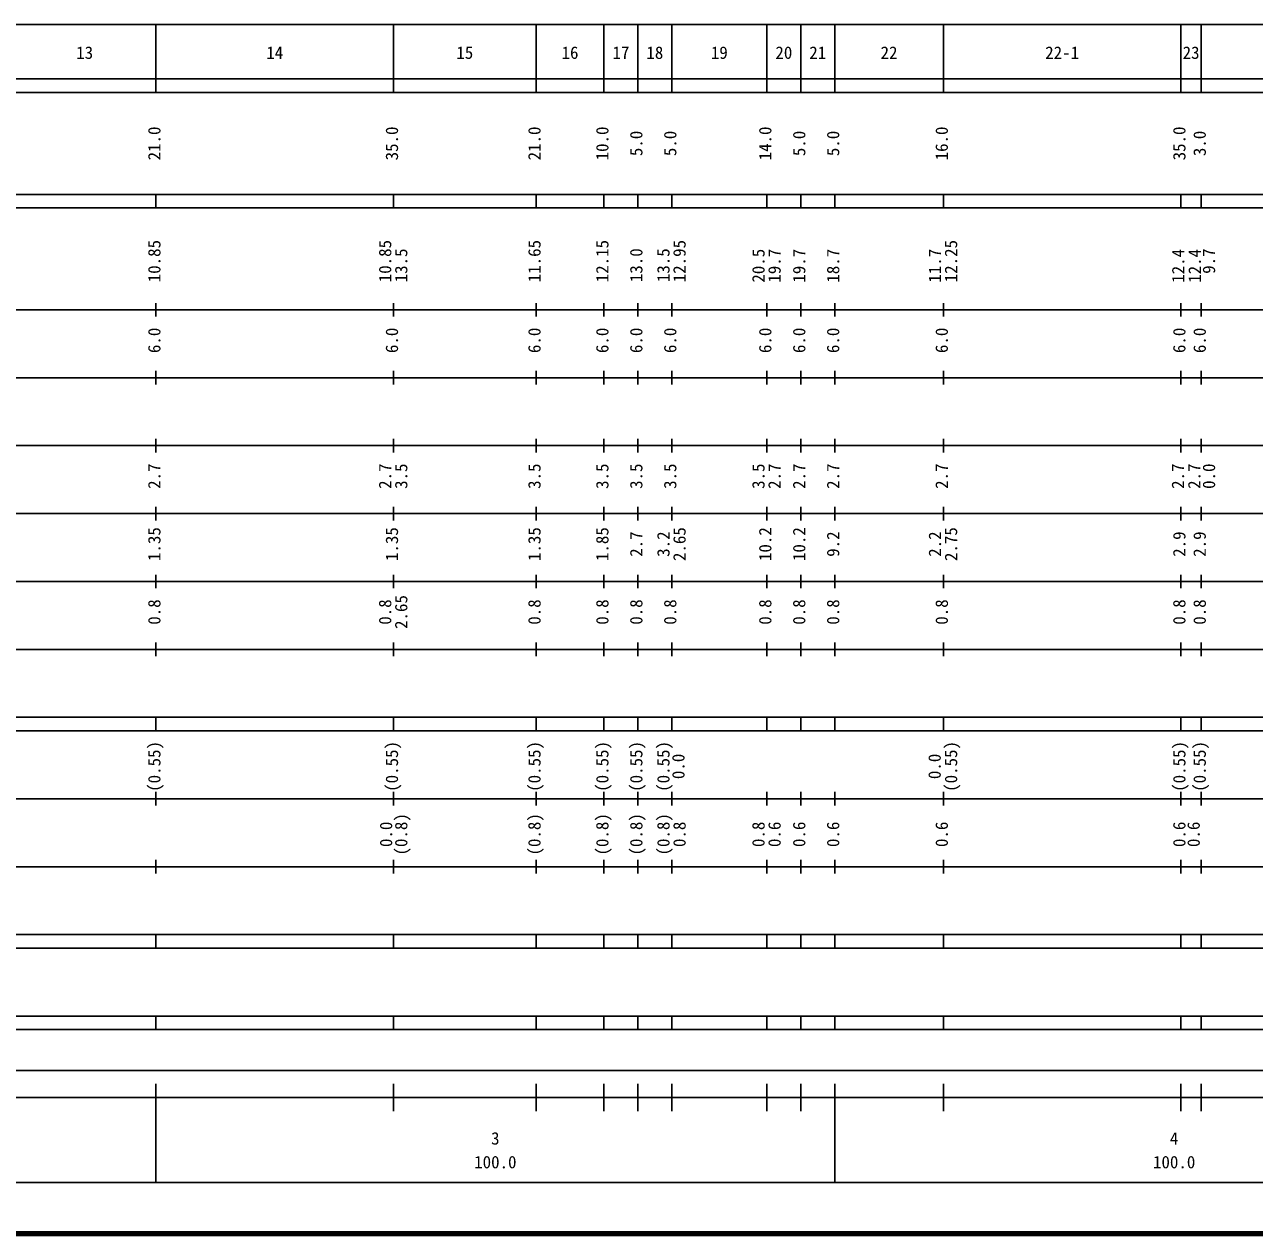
# Model space of a CAD drawing. Units: millimetres on the paper, enlarged 1000 times. Extents: x 40000 to 680000, y 20000 to 380000.
# Drawn here: x 248650 to 429824, y 20000 to 198000 of the extents above; entities that cross this region are included whole.
import ezdxf
from ezdxf.enums import TextEntityAlignment as Align

# ---------------------------------------------------------------- set-up
doc = ezdxf.new("R2010")
doc.units = ezdxf.units.MM
doc.header["$LTSCALE"] = 1000
doc.layers.add('M-TTL', color=2, linetype='Continuous', lineweight=140)
doc.layers.add('M-TTL-BAND', color=7, linetype='Continuous', lineweight=25)
doc.styles.add('ＭＳ ゴシック', font='')
doc.styles.get('ＭＳ ゴシック').set_extended_font_data('MS Gothic')

msp = doc.modelspace()

# ---------------------------------------------------------------- linework, layer by layer
at = {"layer": 'M-TTL'}
msp.add_line((40000, 20000), (680000, 20000), dxfattribs=at)
at = {"layer": 'M-TTL-BAND'}
for p, q in [((68000, 198000), (579000, 198000)), ((268000, 188000), (268000, 198000)), ((303000, 188000), (303000, 198000)), ((324000, 188000), (324000, 198000)), ((334000, 188000), (334000, 198000)), ((339000, 188000), (339000, 198000)), ((344000, 188000), (344000, 198000)), ((358000, 188000), (358000, 198000)), ((363000, 188000), (363000, 198000)), ((368000, 188000), (368000, 198000)), ((384000, 188000), (384000, 198000)), ((419000, 188000), (419000, 198000)), ((422000, 188000), (422000, 198000)), ((40000, 190000), (579000, 190000)), ((40000, 188000), (579000, 188000)), ((40000, 173000), (579000, 173000)), ((268000, 171000), (268000, 173000)), ((303000, 171000), (303000, 173000)), ((324000, 171000), (324000, 173000)), ((334000, 171000), (334000, 173000)), ((339000, 171000), (339000, 173000)), ((344000, 171000), (344000, 173000)), ((358000, 171000), (358000, 173000)), ((363000, 171000), (363000, 173000)), ((368000, 171000), (368000, 173000)), ((384000, 171000), (384000, 173000)), ((419000, 171000), (419000, 173000)), ((422000, 171000), (422000, 173000)), ((40000, 171000), (579000, 171000)), ((40000, 156000), (579000, 156000)), ((268000, 155000), (268000, 157000)), ((303000, 155000), (303000, 157000)), ((324000, 155000), (324000, 157000)), ((334000, 155000), (334000, 157000)), ((339000, 155000), (339000, 157000)), ((344000, 155000), (344000, 157000)), ((358000, 155000), (358000, 157000)), ((363000, 155000), (363000, 157000)), ((368000, 155000), (368000, 157000)), ((384000, 155000), (384000, 157000)), ((419000, 155000), (419000, 157000)), ((422000, 155000), (422000, 157000)), ((268000, 145000), (268000, 147000)), ((303000, 145000), (303000, 147000)), ((324000, 145000), (324000, 147000)), ((334000, 145000), (334000, 147000)), ((339000, 145000), (339000, 147000)), ((344000, 145000), (344000, 147000)), ((358000, 145000), (358000, 147000)), ((363000, 145000), (363000, 147000)), ((368000, 145000), (368000, 147000)), ((384000, 145000), (384000, 147000)), ((419000, 145000), (419000, 147000)), ((422000, 145000), (422000, 147000)), ((46000, 146000), (579000, 146000)), ((52000, 136000), (579000, 136000)), ((268000, 135000), (268000, 137000)), ((303000, 135000), (303000, 137000)), ((324000, 135000), (324000, 137000)), ((334000, 135000), (334000, 137000)), ((339000, 135000), (339000, 137000)), ((344000, 135000), (344000, 137000)), ((358000, 135000), (358000, 137000)), ((363000, 135000), (363000, 137000)), ((368000, 135000), (368000, 137000)), ((384000, 135000), (384000, 137000)), ((419000, 135000), (419000, 137000)), ((422000, 135000), (422000, 137000)), ((268000, 125000), (268000, 127000)), ((303000, 125000), (303000, 127000)), ((324000, 125000), (324000, 127000)), ((334000, 125000), (334000, 127000)), ((339000, 125000), (339000, 127000)), ((344000, 125000), (344000, 127000)), ((358000, 125000), (358000, 127000)), ((363000, 125000), (363000, 127000)), ((368000, 125000), (368000, 127000)), ((384000, 125000), (384000, 127000)), ((419000, 125000), (419000, 127000)), ((422000, 125000), (422000, 127000)), ((46000, 126000), (579000, 126000)), ((52000, 116000), (579000, 116000)), ((268000, 115000), (268000, 117000)), ((303000, 115000), (303000, 117000)), ((324000, 115000), (324000, 117000)), ((334000, 115000), (334000, 117000)), ((339000, 115000), (339000, 117000)), ((344000, 115000), (344000, 117000)), ((358000, 115000), (358000, 117000)), ((363000, 115000), (363000, 117000)), ((368000, 115000), (368000, 117000)), ((384000, 115000), (384000, 117000)), ((419000, 115000), (419000, 117000)), ((422000, 115000), (422000, 117000)), ((268000, 105000), (268000, 107000)), ((303000, 105000), (303000, 107000)), ((324000, 105000), (324000, 107000)), ((334000, 105000), (334000, 107000)), ((339000, 105000), (339000, 107000)), ((344000, 105000), (344000, 107000)), ((358000, 105000), (358000, 107000)), ((363000, 105000), (363000, 107000)), ((368000, 105000), (368000, 107000)), ((384000, 105000), (384000, 107000)), ((419000, 105000), (419000, 107000)), ((422000, 105000), (422000, 107000)), ((46000, 106000), (579000, 106000)), ((40000, 96000), (579000, 96000)), ((268000, 94000), (268000, 96000)), ((303000, 94000), (303000, 96000)), ((324000, 94000), (324000, 96000)), ((334000, 94000), (334000, 96000)), ((339000, 94000), (339000, 96000)), ((344000, 94000), (344000, 96000)), ((358000, 94000), (358000, 96000)), ((363000, 94000), (363000, 96000)), ((368000, 94000), (368000, 96000)), ((384000, 94000), (384000, 96000)), ((419000, 94000), (419000, 96000)), ((422000, 94000), (422000, 96000)), ((40000, 94000), (579000, 94000)), ((49000, 84000), (579000, 84000)), ((268000, 83000), (268000, 85000)), ((303000, 83000), (303000, 85000)), ((324000, 83000), (324000, 85000)), ((334000, 83000), (334000, 85000)), ((339000, 83000), (339000, 85000)), ((344000, 83000), (344000, 85000)), ((358000, 83000), (358000, 85000)), ((363000, 83000), (363000, 85000)), ((368000, 83000), (368000, 85000)), ((384000, 83000), (384000, 85000)), ((419000, 83000), (419000, 85000)), ((422000, 83000), (422000, 85000)), ((268000, 73000), (268000, 75000)), ((303000, 73000), (303000, 75000)), ((324000, 73000), (324000, 75000)), ((334000, 73000), (334000, 75000)), ((339000, 73000), (339000, 75000)), ((344000, 73000), (344000, 75000)), ((358000, 73000), (358000, 75000)), ((363000, 73000), (363000, 75000)), ((368000, 73000), (368000, 75000)), ((384000, 73000), (384000, 75000)), ((419000, 73000), (419000, 75000)), ((422000, 73000), (422000, 75000)), ((40000, 74000), (579000, 74000)), ((40000, 64000), (579000, 64000)), ((268000, 62000), (268000, 64000)), ((303000, 62000), (303000, 64000)), ((324000, 62000), (324000, 64000)), ((334000, 62000), (334000, 64000)), ((339000, 62000), (339000, 64000)), ((344000, 62000), (344000, 64000)), ((358000, 62000), (358000, 64000)), ((363000, 62000), (363000, 64000)), ((368000, 62000), (368000, 64000)), ((384000, 62000), (384000, 64000)), ((419000, 62000), (419000, 64000)), ((422000, 62000), (422000, 64000)), ((40000, 62000), (579000, 62000)), ((40000, 52000), (579000, 52000)), ((268000, 50000), (268000, 52000)), ((303000, 50000), (303000, 52000)), ((324000, 50000), (324000, 52000)), ((334000, 50000), (334000, 52000)), ((339000, 50000), (339000, 52000)), ((344000, 50000), (344000, 52000)), ((358000, 50000), (358000, 52000)), ((363000, 50000), (363000, 52000)), ((368000, 50000), (368000, 52000)), ((384000, 50000), (384000, 52000)), ((419000, 50000), (419000, 52000)), ((422000, 50000), (422000, 52000)), ((40000, 50000), (579000, 50000)), ((71000, 44000), (511000, 44000)), ((268000, 27500), (268000, 42000)), ((303000, 38000), (303000, 42000)), ((324000, 38000), (324000, 42000)), ((334000, 38000), (334000, 42000)), ((339000, 38000), (339000, 42000)), ((344000, 38000), (344000, 42000)), ((358000, 38000), (358000, 42000)), ((363000, 38000), (363000, 42000)), ((368000, 27500), (368000, 42000)), ((384000, 38000), (384000, 42000)), ((419000, 38000), (419000, 42000)), ((422000, 38000), (422000, 42000)), ((40000, 40000), (579000, 40000)), ((68000, 27500), (579000, 27500))]:
    msp.add_line(p, q, dxfattribs=at)

# ---------------------------------------------------------------- texts
at = {"layer": 'M-TTL-BAND', "style": 'ＭＳ ゴシック'}
for s, p in [('13', (257500, 192405)), ('14', (285500, 192405)), ('15', (313500, 192405)), ('16', (329000, 192405)), ('17', (336500, 192405)), ('18', (341500, 192405)), ('19', (351000, 192405)), ('20', (360500, 192405)), ('21', (365500, 192405)), ('22', (376000, 192405)), ('22-1', (401500, 192405)), ('23', (420500, 192405)), ('3', (318000, 32523)), ('4', (418000, 32523)), ('100.0', (318000, 29033)), ('100.0', (418000, 29033))]:
    msp.add_text(s, height=1833, dxfattribs=at).set_placement(p, align=Align.BOTTOM_CENTER)
for s, p in [('21.0', (269216, 180500)), ('35.0', (304216, 180500)), ('21.0', (325216, 180500)), ('10.0', (335216, 180500)), ('5.0', (340216, 180500)), ('5.0', (345216, 180500)), ('14.0', (359216, 180500)), ('5.0', (364216, 180500)), ('5.0', (369216, 180500)), ('16.0', (385216, 180500)), ('35.0', (420216, 180500)), ('3.0', (423216, 180500)), ('10.85', (269216, 163174)), ('10.85', (303216, 163174)), ('13.5', (305586, 162540)), ('11.65', (325216, 163174)), ('12.15', (335216, 163174)), ('13.0', (340216, 162570)), ('13.5', (344216, 162570)), ('12.95', (346586, 163174)), ('12.25', (386586, 163174)), ('12.4', (420057, 162472)), ('12.4', (422493, 162472)), ('9.7', (424586, 163174)), ('20.5', (358216, 162494)), ('19.7', (360586, 162494)), ('19.7', (364216, 162494)), ('18.7', (369216, 162494)), ('11.7', (384216, 162494)), ('6.0', (269216, 151500)), ('6.0', (304216, 151500)), ('6.0', (325216, 151500)), ('6.0', (335216, 151500)), ('6.0', (340216, 151500)), ('6.0', (345216, 151500)), ('6.0', (359216, 151500)), ('6.0', (364216, 151500)), ('6.0', (369216, 151500)), ('6.0', (385216, 151500)), ('6.0', (420216, 151500)), ('6.0', (423216, 151500)), ('2.7', (269216, 131500)), ('2.7', (303216, 131500)), ('3.5', (305586, 131500)), ('3.5', (325216, 131500)), ('3.5', (335216, 131500)), ('3.5', (340216, 131500)), ('3.5', (345216, 131500)), ('3.5', (358216, 131500)), ('2.7', (360586, 131500)), ('2.7', (364216, 131500)), ('2.7', (369216, 131500)), ('2.7', (385216, 131500)), ('2.7', (420018, 131500)), ('2.7', (422426, 131500)), ('0.0', (424586, 131500)), ('1.35', (269216, 121500)), ('1.35', (304216, 121500)), ('1.35', (325216, 121500)), ('1.85', (335216, 121500)), ('2.7', (340216, 121500)), ('3.2', (344216, 121500)), ('2.65', (346586, 121500)), ('10.2', (359216, 121500)), ('10.2', (364216, 121500)), ('9.2', (369216, 121500)), ('2.2', (384216, 121500)), ('2.75', (386586, 121500)), ('2.9', (420216, 121500)), ('2.9', (423216, 121500)), ('0.8', (269216, 111500)), ('0.8', (303216, 111500)), ('2.65', (305586, 111500)), ('0.8', (325216, 111500)), ('0.8', (335216, 111500)), ('0.8', (340216, 111500)), ('0.8', (345216, 111500)), ('0.8', (359216, 111500)), ('0.8', (364216, 111500)), ('0.8', (369216, 111500)), ('0.8', (385216, 111500)), ('0.8', (420216, 111500)), ('0.8', (423216, 111500)), ('(0.55)', (269216, 88764)), ('(0.55)', (304216, 88764)), ('(0.55)', (325216, 88764)), ('(0.55)', (335216, 88764)), ('(0.55)', (340216, 88764)), ('(0.55)', (344216, 88764)), ('(0.55)', (386586, 88764)), ('(0.55)', (420216, 88764)), ('(0.55)', (423216, 88764)), ('0.0', (346422, 88764)), ('0.0', (384169, 88764)), ('(0.8)', (305586, 78764)), ('(0.8)', (325216, 78764)), ('(0.8)', (335216, 78764)), ('(0.8)', (340216, 78764)), ('(0.8)', (344216, 78764)), ('0.0', (303357, 78764)), ('0.8', (346586, 78764)), ('0.8', (358216, 78764)), ('0.6', (360586, 78764)), ('0.6', (364216, 78764)), ('0.6', (369216, 78764)), ('0.6', (385216, 78764)), ('0.6', (420216, 78764)), ('0.6', (422325, 78764))]:
    msp.add_text(s, height=1833, rotation=90, dxfattribs=at).set_placement(p, align=Align.BOTTOM_CENTER)

doc.saveas('drawing.dxf')
